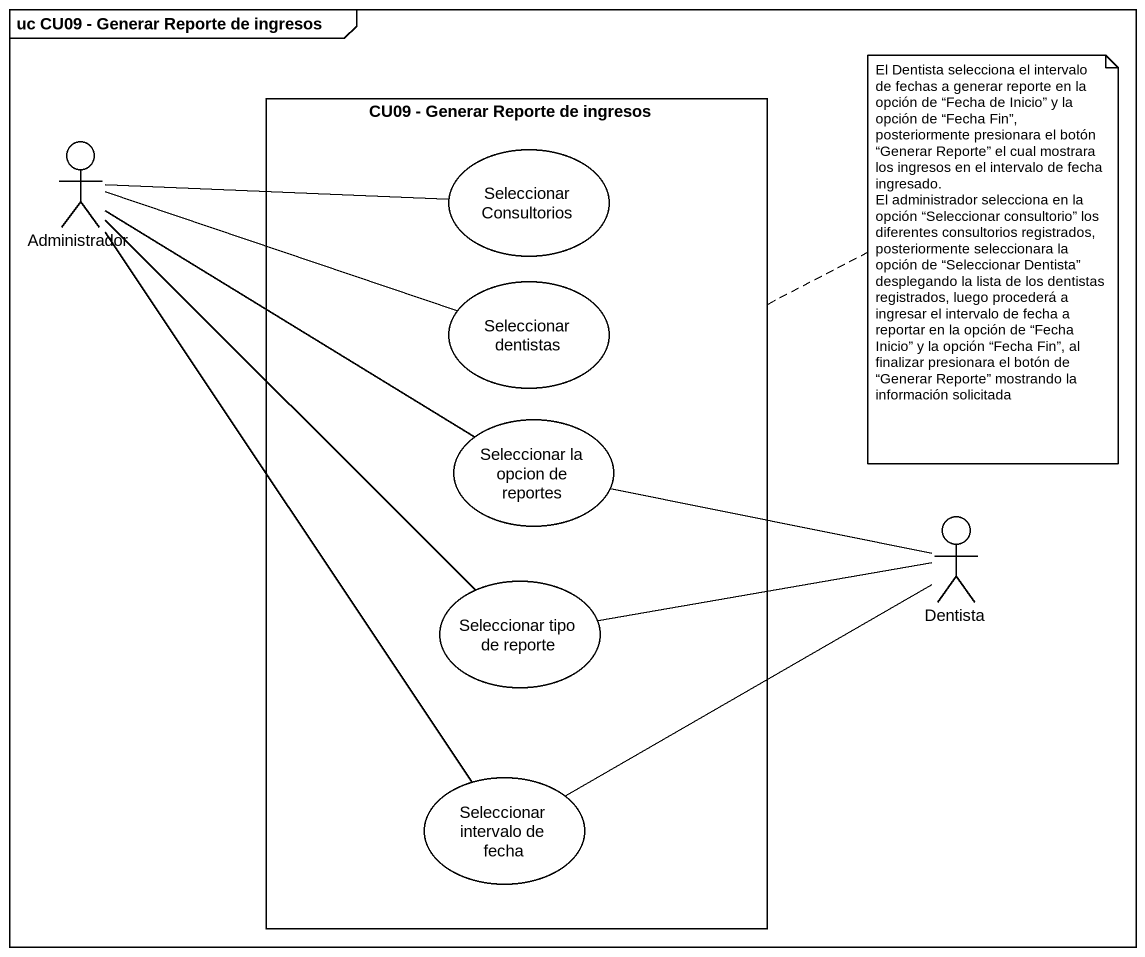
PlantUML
@startuml
mainframe uc CU09 - Generar Reporte de ingresos
rectangle "CU09 - Generar Reporte de ingresos" as CU09_Generar_Reporte_de {
  usecase "Seleccionar Consultorios" as Seleccionar_Consultorios
  usecase "Seleccionar dentistas" as Seleccionar_dentistas
  usecase "Seleccionar la opcion de reportes" as Seleccionar_la_opcion_de
  usecase "Seleccionar tipo de reporte" as Seleccionar_tipo_de_reporte
  usecase "Seleccionar intervalo de fecha" as Seleccionar_intervalo_de
}
actor Administrador
actor Dentista
Administrador -right- Seleccionar_Consultorios
Administrador -right- Seleccionar_dentistas
Administrador -right- Seleccionar_la_opcion_de
Administrador -- Seleccionar_tipo_de_reporte
Administrador -- Seleccionar_intervalo_de
Dentista -left- Seleccionar_la_opcion_de
Dentista -left- Seleccionar_tipo_de_reporte
Dentista -left- Seleccionar_intervalo_de
note right of CU09_Generar_Reporte_de
  El Dentista selecciona el intervalo de fechas a generar reporte en la opción de “Fecha de Inicio” y la opción de “Fecha Fin”, posteriormente presionara el botón “Generar Reporte” el cual mostrara los ingresos en el intervalo de fecha ingresado.
  El administrador selecciona en la opción “Seleccionar consultorio” los diferentes consultorios registrados, posteriormente seleccionara la opción de “Seleccionar Dentista” desplegando la lista de los dentistas registrados, luego procederá a ingresar el intervalo de fecha a reportar en la opción de “Fecha Inicio” y la opción “Fecha Fin”, al finalizar presionara el botón de “Generar Reporte” mostrando la información solicitada
end note
@enduml
